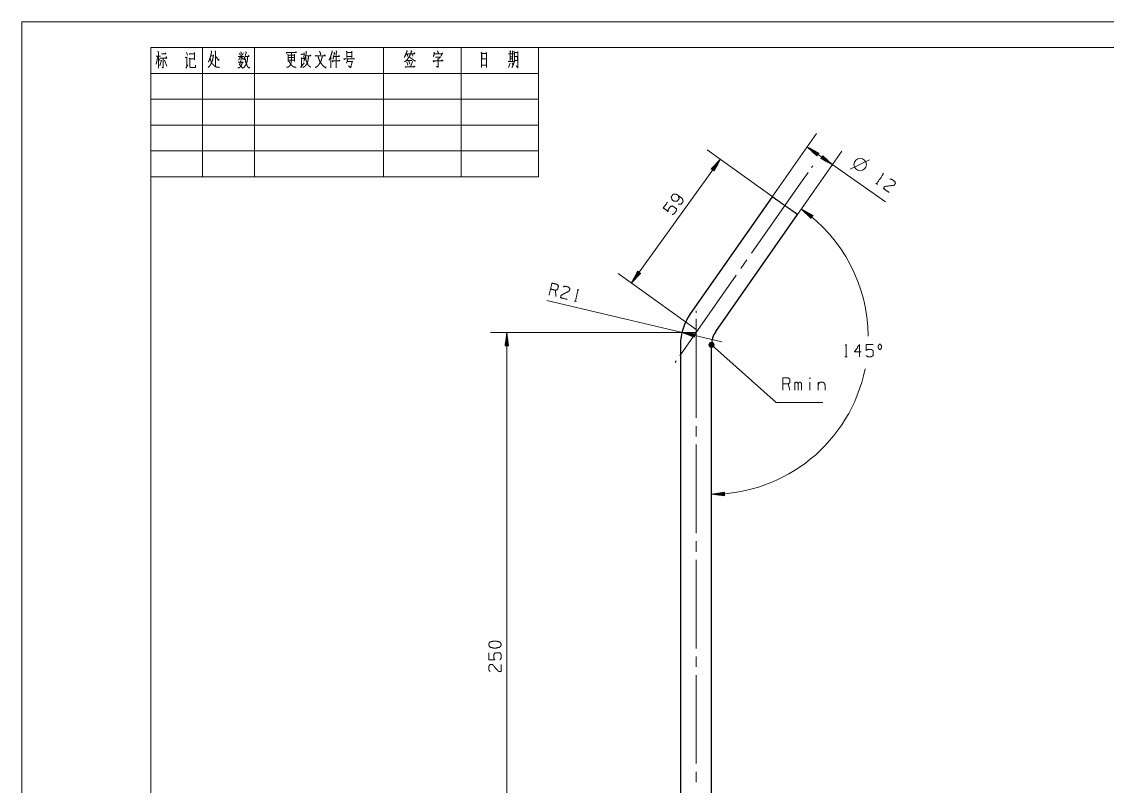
# Paper-space layout 'SHT2' of a CAD drawing. Header units: millimetres. Extents: x 0 to 420, y 0 to 297.
# Drawn here: x 0 to 210, y 149.1 to 297 of the extents above; entities that cross this region are included whole.
import ezdxf

# ---------------------------------------------------------------- set-up
doc = ezdxf.new("R2010")
doc.units = ezdxf.units.MM
doc.layers.add('101', color=7, linetype='Continuous', true_color=0xffffff)

psp = doc.layouts.new('SHT2')

# ---------------------------------------------------------------- linework, layer by layer
at = {"layer": '101', "color": 133, "linetype": 'Continuous', "lineweight": 18}
for p, q in [((0, 297), (0, 0)), ((420, 297), (0, 297)), ((25, 292), (100, 292)), ((25, 292), (100, 292)), ((25, 292), (100, 292)), ((25, 292), (25, 5)), ((415, 292), (25, 292)), ((25, 292), (25, 267)), ((35, 292), (35, 267)), ((45, 292), (45, 267)), ((70, 292), (70, 267)), ((85, 292), (85, 267)), ((100, 292), (100, 267)), ((25, 287), (100, 287)), ((25, 282), (100, 282)), ((25, 277), (100, 277)), ((25, 272), (100, 272)), ((25, 267), (100, 267))]:
    psp.add_line(p, q, dxfattribs=at)
at = {"layer": '101', "color": 72, "linetype": 'Continuous', "lineweight": 18}
for p, q in [((26.32, 290.28), (26.02, 288.79)), ((26.04, 290.36), (26.86, 290.36)), ((26.47, 290.06), (26.77, 289.42)), ((31.88, 291.05), (32.05, 290.52)), ((32.4, 289.97), (32.52, 289.83)), ((36.59, 290.41), (37.05, 290.41)), ((42.28, 290.14), (41.93, 289.59)), ((42.07, 290.91), (42.24, 290.52)), ((42.54, 290.11), (42.85, 289.75)), ((42.89, 290.97), (42.63, 290.52)), ((51.59, 290.52), (52.76, 290.52)), ((51.59, 290.06), (52.74, 290.06)), ((52.78, 290.72), (52.78, 289.28)), ((54.11, 290.08), (54.11, 288.4)), ((54.13, 289.89), (54.57, 289.89)), ((54.63, 290.97), (54.59, 289.72)), ((59.8, 290.25), (59.8, 288.07)), ((62.85, 291.02), (63.86, 291.02)), ((62.85, 290.25), (63.86, 290.25)), ((63.88, 291.27), (63.88, 290)), ((75.46, 290.77), (75.69, 290.33)), ((94.44, 289.81), (94.97, 289.81)), ((94.93, 291.38), (95.07, 291.19)), ((27.04, 289.59), (26.73, 288.43)), ((27.64, 289.56), (28.05, 288.37)), ((31.76, 288.04), (32.13, 288.65)), ((41.89, 289.17), (42.91, 289.17)), ((51.57, 289.56), (52.74, 289.56)), ((63.08, 289.75), (62.85, 288.98)), ((62.9, 289.28), (63.88, 289.28)), ((74.48, 289.23), (74.72, 288.56)), ((74.54, 289.5), (75.5, 289.5)), ((74.87, 289.37), (75.09, 288.81)), ((75.58, 289.28), (75.3, 288.4)), ((94.52, 288.98), (94.17, 288.15)), ((94.87, 289.03), (95.01, 288.59)), ((95.63, 288.45), (95.96, 288.12)), ((160.29, 268.44), (164.02, 270.28)), ((165.21, 265.78), (165.55, 265.53)), ((103.33, 243.8), (103.28, 245.04)), ((106.9, 242.95), (107.31, 242.85)), ((159.26, 232.18), (159.69, 232.18)), ((148.59, 225.7), (148.26, 226.9)), ((149.53, 225.7), (149.53, 227.28)), ((152.48, 227.28), (152.48, 225.7)), ((154.08, 227.28), (154.08, 225.7))]:
    psp.add_line(p, q, dxfattribs=at)
at = {"layer": '101', "color": 22, "linetype": 'Continuous', "lineweight": 18}
for p, q in [((145.19, 263.13), (153.75, 275.37)), ((147.64, 261.41), (132.58, 272.24)), ((150.1, 259.69), (158.67, 271.93)), ((151.93, 272.77), (167.07, 262.17)), ((154.2, 271.59), (151.93, 272.77)), ((151.93, 272.77), (153.82, 271.04)), ((154, 271.29), (152.08, 272.64)), ((154.03, 271.33), (152.1, 272.68)), ((153.97, 271.25), (152.36, 272.37)), ((154.06, 271.37), (152.45, 272.5)), ((153.94, 271.21), (152.65, 272.11)), ((154.09, 271.42), (152.8, 272.32)), ((153.91, 271.17), (152.94, 271.85)), ((154.11, 271.46), (153.14, 272.14)), ((153.88, 271.12), (153.22, 271.58)), ((154.14, 271.5), (153.49, 271.96)), ((153.85, 271.08), (153.51, 271.32)), ((153.82, 271.04), (153.8, 271.06)), ((153.82, 271.04), (153.8, 271.06)), ((153.82, 271.04), (154.2, 271.59)), ((154.17, 271.54), (153.83, 271.78)), ((154.2, 271.58), (154.18, 271.6)), ((154.2, 271.58), (154.18, 271.6)), ((154.96, 271.06), (154.57, 270.51)), ((154.87, 270.93), (155.84, 270.25)), ((154.9, 270.97), (155.56, 270.51)), ((154.93, 271.01), (155.27, 270.77)), ((156.85, 269.33), (154.96, 271.06)), ((154.96, 271.05), (154.98, 271.04)), ((154.96, 271.05), (154.98, 271.04)), ((117.95, 246.45), (135.16, 270.39)), ((135.16, 270.39), (133.4, 268.52)), ((133.45, 268.49), (133.69, 268.83)), ((133.49, 268.46), (133.96, 269.11)), ((133.53, 268.43), (134.22, 269.39)), ((133.57, 268.4), (134.49, 269.68)), ((133.61, 268.37), (134.76, 269.96)), ((133.65, 268.34), (135.02, 270.24)), ((133.7, 268.31), (135.07, 270.22)), ((133.74, 268.28), (134.88, 269.87)), ((133.78, 268.25), (134.7, 269.53)), ((133.82, 268.22), (134.51, 269.19)), ((133.86, 268.19), (134.33, 268.84)), ((133.95, 268.13), (135.16, 270.39)), ((154.57, 270.51), (156.85, 269.33)), ((154.58, 270.51), (154.6, 270.49)), ((154.58, 270.51), (154.6, 270.49)), ((154.61, 270.55), (154.95, 270.32)), ((154.64, 270.6), (155.29, 270.14)), ((154.66, 270.64), (155.64, 269.96)), ((154.69, 270.68), (155.98, 269.78)), ((154.72, 270.72), (156.33, 269.6)), ((154.75, 270.76), (156.67, 269.42)), ((154.78, 270.8), (156.7, 269.46)), ((154.81, 270.85), (156.42, 269.72)), ((154.84, 270.89), (156.13, 269.98)), ((133.4, 268.52), (133.95, 268.13)), ((133.41, 268.52), (133.43, 268.54)), ((133.41, 268.52), (133.43, 268.54)), ((133.9, 268.16), (134.15, 268.5)), ((133.94, 268.13), (133.96, 268.16)), ((133.94, 268.13), (133.96, 268.16)), ((150.1, 259.69), (152.65, 263.34)), ((150.83, 260.74), (152.68, 258.97)), ((153.08, 259.51), (150.83, 260.74)), ((152.87, 259.22), (150.97, 260.6)), ((152.9, 259.26), (151, 260.64)), ((152.93, 259.3), (151.34, 260.46)), ((152.84, 259.18), (151.25, 260.33)), ((152.81, 259.13), (151.54, 260.07)), ((152.96, 259.34), (151.69, 260.27)), ((152.78, 259.09), (151.82, 259.8)), ((152.99, 259.38), (152.03, 260.08)), ((152.75, 259.05), (152.1, 259.53)), ((153.02, 259.42), (152.37, 259.9)), ((152.72, 259.01), (152.38, 259.26)), ((152.69, 258.97), (152.66, 258.99)), ((152.69, 258.97), (152.66, 258.99)), ((152.68, 258.97), (153.08, 259.51)), ((153.05, 259.46), (152.71, 259.71)), ((153.08, 259.5), (153.05, 259.52)), ((153.08, 259.5), (153.05, 259.52)), ((130.44, 237.47), (115.37, 248.3)), ((119.16, 248.7), (117.95, 246.45)), ((117.95, 246.45), (119.7, 248.31)), ((119.41, 248.52), (118.04, 246.62)), ((119.45, 248.49), (118.08, 246.59)), ((119.37, 248.55), (118.23, 246.96)), ((119.49, 248.47), (118.35, 246.87)), ((119.33, 248.58), (118.41, 247.3)), ((119.29, 248.61), (118.59, 247.65)), ((119.54, 248.44), (118.62, 247.16)), ((119.25, 248.64), (118.78, 247.99)), ((119.58, 248.41), (118.88, 247.44)), ((119.21, 248.67), (118.96, 248.33)), ((119.16, 248.7), (119.15, 248.68)), ((119.16, 248.7), (119.15, 248.68)), ((119.62, 248.38), (119.15, 247.72)), ((119.7, 248.31), (119.16, 248.7)), ((119.66, 248.35), (119.42, 248.01)), ((119.7, 248.32), (119.68, 248.29)), ((119.7, 248.32), (119.68, 248.29)), ((135.44, 235.06), (101.6, 243.08)), ((130.44, 236.84), (90.66, 236.84)), ((93.83, 236.84), (93.5, 234.3)), ((93.66, 234.3), (93.66, 235.49)), ((93.71, 234.3), (93.71, 235.87)), ((93.76, 234.3), (93.76, 236.26)), ((93.81, 234.3), (93.81, 236.64)), ((94.17, 234.3), (93.83, 236.84)), ((93.83, 111.84), (93.83, 236.84)), ((93.86, 234.3), (93.86, 236.64)), ((93.91, 234.3), (93.91, 236.26)), ((93.96, 234.3), (93.96, 235.87)), ((94.01, 234.3), (94.01, 235.49)), ((127.72, 236.89), (130.11, 235.98)), ((130.27, 236.63), (127.72, 236.89)), ((130.18, 236.28), (127.9, 236.82)), ((130.2, 236.33), (127.91, 236.87)), ((130.17, 236.23), (128.26, 236.69)), ((130.21, 236.38), (128.3, 236.83)), ((130.16, 236.18), (128.63, 236.55)), ((130.22, 236.43), (128.69, 236.8)), ((130.15, 236.14), (128.99, 236.41)), ((130.23, 236.48), (129.07, 236.76)), ((130.14, 236.09), (129.36, 236.27)), ((130.24, 236.53), (129.46, 236.72)), ((130.13, 236.04), (129.72, 236.13)), ((130.25, 236.58), (129.85, 236.68)), ((130.11, 235.99), (130.08, 235.99)), ((130.11, 235.99), (130.08, 235.99)), ((130.11, 235.98), (130.27, 236.63)), ((130.27, 236.63), (130.24, 236.64)), ((130.27, 236.63), (130.24, 236.64)), ((93.5, 234.3), (93.5, 234.33)), ((93.5, 234.3), (93.5, 234.33)), ((93.5, 234.3), (94.17, 234.3)), ((93.55, 234.3), (93.55, 234.72)), ((93.6, 234.3), (93.6, 235.1)), ((94.06, 234.3), (94.06, 235.1)), ((94.11, 234.3), (94.11, 234.72)), ((94.16, 234.3), (94.16, 234.33)), ((94.16, 234.3), (94.16, 234.33)), ((145.97, 223.34), (133.44, 234.47)), ((147.97, 223.34), (145.97, 223.34)), ((135.97, 205.95), (133.44, 205.56)), ((135.97, 205.84), (135.17, 205.83)), ((135.97, 205.89), (135.55, 205.88)), ((135.97, 205.94), (135.94, 205.94)), ((135.97, 205.94), (135.94, 205.94)), ((135.98, 205.28), (135.97, 205.95)), ((133.44, 205.56), (135.98, 205.28)), ((135.97, 205.64), (133.63, 205.59)), ((135.98, 205.59), (133.63, 205.54)), ((135.97, 205.69), (134.01, 205.65)), ((135.98, 205.54), (134.02, 205.5)), ((135.97, 205.74), (134.4, 205.71)), ((135.98, 205.49), (134.4, 205.45)), ((135.97, 205.79), (134.78, 205.77)), ((135.98, 205.44), (134.79, 205.41)), ((135.98, 205.39), (135.18, 205.37)), ((135.98, 205.33), (135.56, 205.33)), ((135.98, 205.28), (135.95, 205.28)), ((135.98, 205.28), (135.95, 205.28))]:
    psp.add_line(p, q, dxfattribs=at)
at = {"layer": '101', "color": 151, "linetype": 'Continuous', "lineweight": 18}
for p, q in [((153.04, 269.12), (152.8, 268.78)), ((150.98, 266.18), (152.13, 267.82)), ((141.2, 252.22), (150.98, 266.18)), ((139.14, 249.27), (140.29, 250.92)), ((128.45, 234.01), (138.23, 247.97)), ((130.44, 241.07), (130.44, 240.65)), ((130.44, 237.47), (130.44, 239.48)), ((130.44, 237.47), (130.44, 220.35)), ((128.45, 234.01), (127.3, 232.36)), ((126.39, 231.06), (126.63, 231.41)), ((154.97, 223.34), (147.97, 223.34)), ((130.44, 218.76), (130.44, 216.76)), ((130.44, 215.17), (130.44, 198.05)), ((130.44, 196.46), (130.44, 194.45)), ((130.44, 192.87), (130.44, 175.75)), ((130.44, 174.16), (130.44, 172.15)), ((130.44, 170.56), (130.44, 153.44)), ((130.44, 151.86), (130.44, 149.85))]:
    psp.add_line(p, q, dxfattribs=at)
at = {"layer": '101', "color": 72, "linetype": 'Continuous', "lineweight": 25}
for p, q in [((145.19, 263.13), (129.33, 240.5)), ((134.25, 237.05), (150.1, 259.69)), ((127.44, 234.47), (127.44, 139.32)), ((133.44, 139.32), (133.44, 234.47))]:
    psp.add_line(p, q, dxfattribs=at)
at = {"layer": '101', "color": 72, "linetype": 'Continuous', "lineweight": 18}
psp.add_circle((162.19, 269.35), 1.2, dxfattribs=at)
at = {"layer": '101', "color": 22, "linetype": 'Continuous', "lineweight": 18}
for radius in [0.508, 0.457, 0.406, 0.356, 0.305, 0.254, 0.203, 0.152, 0.102, 0.0508]:
    psp.add_circle((133.44, 234.47), radius, dxfattribs=at)
for centre, radius, start, end in [((133.44, 235.89), 30.33, 0.5198, 55), ((137.94, 234.47), 10.5, 180, 183.4931), ((133.44, 235.89), 30.33, 270, 348.4463)]:
    psp.add_arc(centre, radius, start, end, dxfattribs=at)
at = {"layer": '101', "color": 72, "linetype": 'Continuous', "lineweight": 25}
for radius in [10.5, 4.5]:
    psp.add_arc((137.94, 234.47), radius, 145, 180, dxfattribs=at)
at = {"layer": '101', "color": 72, "linetype": 'Continuous', "lineweight": 18}
for points, knots in [([(26.32, 291.3), (26.45, 291.13), (26.45, 288.01)], [0, 0, 0.064395, 1, 1]), ([(26.79, 289.97), (28.05, 289.97), (27.98, 290.19), (27.88, 290)], [0, 0, 0.737848, 0.874086, 1, 1]), ([(27.02, 290.8), (27.86, 290.8), (27.8, 290.97), (27.74, 290.86)], [0, 0, 0.736242, 0.890352, 1, 1]), ([(27.37, 289.97), (27.37, 288.07), (27.16, 288.18)], [0, 0, 0.887512, 1, 1]), ([(31.62, 290.06), (31.95, 290.06), (31.95, 290.22), (31.95, 288.29)], [0, 0, 0.136551, 0.204715, 1, 1]), ([(32.6, 290.8), (32.5, 290.72), (32.42, 290.8), (33.4, 290.8), (33.4, 291.05), (33.4, 289.59), (33.4, 289.83), (32.52, 289.83), (32.52, 288.32), (32.54, 288.21), (32.7, 288.15), (33.61, 288.15), (33.61, 288.56)], [0, 0, 0.017818, 0.033663, 0.169512, 0.204099, 0.407777, 0.442363, 0.564628, 0.775993, 0.791603, 0.814658, 0.942357, 1, 1]), ([(37.09, 290.61), (36.98, 289.81), (36.9, 289.56), (36.86, 289.37), (36.74, 289.17), (36.64, 288.95), (36.59, 288.79), (36.45, 288.56), (36.33, 288.4), (36.08, 288.15)], [0, 0, 0.296649, 0.392142, 0.464421, 0.54727, 0.635798, 0.700208, 0.795425, 0.869798, 1, 1]), ([(36.64, 291.38), (36.74, 291.13), (36.64, 290.77), (36.6, 290.58), (36.53, 290.33), (36.45, 290.06), (36.37, 289.81), (36.31, 289.59), (36.21, 289.42), (36.1, 289.23)], [0, 0, 0.116542, 0.278919, 0.364996, 0.4787, 0.603953, 0.717657, 0.817413, 0.901352, 1, 1]), ([(36.45, 289.89), (36.53, 289.7), (36.59, 289.48), (36.62, 289.28), (36.82, 288.9), (36.92, 288.79), (37.19, 288.51), (37.35, 288.37), (37.54, 288.26), (37.81, 288.18), (38.07, 288.18), (38.26, 288.15)], [0, 0, 0.075187, 0.157618, 0.228746, 0.384949, 0.438116, 0.578248, 0.653438, 0.734338, 0.837347, 0.928886, 1, 1]), ([(37.42, 291.35), (37.5, 291.16), (37.5, 288.37)], [0, 0, 0.069547, 1, 1]), ([(37.46, 290.39), (38.11, 289.5), (38.11, 289.75)], [0, 0, 0.814823, 1, 1]), ([(42.34, 291.13), (42.52, 291.05), (42.44, 291.1), (42.44, 289.56), (42.44, 290.28), (41.89, 290.28), (42.98, 290.28)], [0, 0, 0.046317, 0.06912, 0.437817, 0.608997, 0.739332, 1, 1]), ([(43.67, 290.14), (43.67, 289.81), (43.63, 289.45), (43.53, 289.06), (43.37, 288.68), (43.2, 288.4), (43, 288.15), (42.73, 287.99)], [0, 0, 0.134091, 0.280227, 0.441582, 0.610312, 0.742762, 0.870654, 1, 1]), ([(43.32, 291.16), (43.49, 290.97), (43.43, 291.02), (42.98, 289.61)], [0, 0, 0.14354, 0.187778, 1, 1]), ([(43.2, 289.89), (43.26, 289.61), (43.32, 289.28), (43.43, 288.9), (43.59, 288.51), (43.76, 288.21), (44.02, 288.01), (44.08, 288.21)], [0, 0, 0.122112, 0.267685, 0.442432, 0.622802, 0.774609, 0.912622, 1, 1]), ([(43.28, 290.25), (43.94, 290.25), (43.9, 290.47), (43.82, 290.33)], [0, 0, 0.634142, 0.848463, 1, 1]), ([(51.32, 291.02), (51.28, 290.88), (51.16, 291.05), (53.13, 291.05), (53.03, 291.19), (52.96, 291.05)], [0, 0, 0.054227, 0.130913, 0.876146, 0.940051, 1, 1]), ([(52.19, 291.05), (52.19, 289.5), (52.14, 289.31), (52.12, 289.09), (52.04, 288.81), (51.94, 288.59), (51.82, 288.43), (51.65, 288.29), (51.47, 288.21), (51.2, 288.18)], [0, 0, 0.455627, 0.515139, 0.580483, 0.665034, 0.736196, 0.795979, 0.861821, 0.919057, 1, 1]), ([(51.45, 290.72), (51.57, 290.52), (51.57, 289.31)], [0, 0, 0.156838, 1, 1]), ([(54.18, 290.75), (54.09, 290.63), (54.01, 290.75), (54.59, 290.75)], [0, 0, 0.169753, 0.325531, 1, 1]), ([(55.49, 290.36), (55.47, 290.08), (55.43, 289.81), (55.39, 289.5), (55.32, 289.23), (55.22, 288.98), (55.1, 288.79), (54.96, 288.56), (54.83, 288.43), (54.65, 288.29), (54.38, 288.15)], [0, 0, 0.105429, 0.211642, 0.328283, 0.437574, 0.539265, 0.625349, 0.724283, 0.798269, 0.883376, 1, 1]), ([(55, 291.27), (55.06, 291.16), (54.95, 290.41), (54.79, 289.86), (54.73, 289.67), (54.57, 289.37)], [0, 0, 0.062599, 0.440484, 0.727857, 0.82899, 1, 1]), ([(54.93, 290.11), (54.96, 289.86), (55.02, 289.61), (55.06, 289.34), (55.18, 289.12), (55.28, 288.92), (55.37, 288.7), (55.51, 288.51), (55.71, 288.32), (55.96, 288.18)], [0, 0, 0.109652, 0.220942, 0.342496, 0.451484, 0.545872, 0.651142, 0.754319, 0.874069, 1, 1]), ([(55, 290.39), (55.94, 290.39), (55.82, 290.52), (55.67, 290.36)], [0, 0, 0.696273, 0.830814, 1, 1]), ([(56.95, 290.47), (56.84, 290.33), (56.78, 290.39), (58.75, 290.39), (58.61, 290.61), (58.48, 290.41)], [0, 0, 0.066326, 0.095813, 0.818129, 0.913286, 1, 1]), ([(58.16, 290.41), (58.07, 289.89), (57.87, 289.34), (57.52, 288.76), (57.21, 288.37), (56.76, 288.12)], [0, 0, 0.190074, 0.398695, 0.640193, 0.817215, 1, 1]), ([(57.33, 290.28), (57.42, 289.97), (57.66, 289.31), (58.03, 288.79), (58.44, 288.32), (58.81, 288.15), (58.89, 288.26), (58.75, 288.04)], [0, 0, 0.103281, 0.330835, 0.53884, 0.740604, 0.872117, 0.915908, 1, 1]), ([(57.62, 291.3), (57.85, 290.75), (57.87, 290.88), (57.77, 290.61)], [0, 0, 0.581161, 0.71626, 1, 1]), ([(60.02, 291.38), (60.06, 291.19), (59.78, 290.33), (59.69, 290), (59.57, 289.81), (59.43, 289.56)], [0, 0, 0.101086, 0.561693, 0.738764, 0.854612, 1, 1]), ([(60.43, 291.1), (60.56, 290.8), (60.49, 290.91), (60.21, 289.75)], [0, 0, 0.200656, 0.282151, 1, 1]), ([(60.35, 290.28), (61.44, 290.28), (61.36, 290.47), (61.27, 290.28)], [0, 0, 0.720062, 0.857374, 1, 1]), ([(60.78, 291.38), (60.93, 291.19), (60.86, 291.27), (60.86, 288.07)], [0, 0, 0.069698, 0.101629, 1, 1]), ([(62.48, 289.75), (62.42, 289.67), (62.3, 289.81), (64.35, 289.81), (64.23, 289.89), (64.09, 289.75)], [0, 0, 0.037997, 0.105812, 0.873519, 0.927247, 1, 1]), ([(62.77, 291.3), (62.87, 291.19), (62.87, 290.06)], [0, 0, 0.115202, 1, 1]), ([(75.32, 291.41), (75.48, 291.24), (75.42, 291.27), (75.03, 290.39), (74.86, 290.06), (74.66, 289.81), (74.45, 289.5), (74.02, 289.23)], [0, 0, 0.080393, 0.103256, 0.444357, 0.576781, 0.688366, 0.819714, 1, 1]), ([(74.47, 291.44), (74.6, 291.24), (74.56, 291.3), (74.04, 290.08), (74.35, 290.8), (75.03, 290.8), (74.48, 290.8), (74.68, 290.33)], [0, 0, 0.057039, 0.073334, 0.392465, 0.581128, 0.745775, 0.877493, 1, 1]), ([(74.95, 290.22), (75.21, 290), (75.46, 289.83), (75.66, 289.7), (75.93, 289.48), (76.18, 289.45), (75.97, 289.34)], [0, 0, 0.194843, 0.370351, 0.508818, 0.712324, 0.860161, 1, 1]), ([(75.27, 290.8), (76.05, 290.8), (75.95, 290.99), (75.85, 290.86)], [0, 0, 0.669431, 0.855053, 1, 1]), ([(79.73, 291.1), (79.89, 290.8), (79.85, 290.91), (79.62, 290.25)], [0, 0, 0.294022, 0.394876, 1, 1]), ([(79.83, 290.77), (81.31, 290.77), (81.41, 290.99), (81.12, 290.36)], [0, 0, 0.61195, 0.711553, 1, 1]), ([(80.04, 290.14), (80.94, 290.14), (81.02, 290.22), (80.57, 289.72), (80.43, 289.83), (80.53, 289.72), (80.53, 288.18), (80.24, 288.37)], [0, 0, 0.230146, 0.259322, 0.430982, 0.476013, 0.513789, 0.910079, 1, 1]), ([(80.43, 291.35), (80.59, 290.97), (80.65, 291.02), (80.59, 290.88)], [0, 0, 0.644002, 0.768353, 1, 1]), ([(88.86, 291.13), (88.96, 290.91), (88.96, 288.12), (88.96, 288.56), (89.9, 288.56), (89.9, 288.15), (89.9, 291.05), (89.9, 290.88), (88.98, 290.88), (88.98, 289.81), (89.92, 289.81)], [0, 0, 0.022321, 0.280075, 0.320908, 0.407513, 0.445793, 0.713754, 0.729065, 0.813866, 0.913395, 1, 1]), ([(94.44, 291.38), (94.6, 291.19), (94.5, 291.3), (94.5, 289.28), (94.13, 289.28), (95.26, 289.28), (94.97, 289.28), (94.97, 291.3), (94.97, 290.77), (94.15, 290.77), (95.2, 290.77), (94.97, 290.77), (94.97, 290.22), (94.46, 290.22)], [0, 0, 0.02506, 0.039925, 0.2432, 0.280605, 0.394789, 0.42432, 0.627595, 0.680501, 0.763187, 0.869497, 0.893121, 0.948813, 1, 1]), ([(95.28, 291.24), (95.34, 291.05), (95.34, 289.48), (95.26, 289.12), (95.09, 288.7), (94.97, 288.37), (94.81, 288.12)], [0, 0, 0.062373, 0.548429, 0.661877, 0.800822, 0.909356, 1, 1]), ([(95.34, 291.02), (95.96, 291.02), (95.96, 291.19), (95.96, 288.04), (95.96, 290.25), (95.38, 290.25), (95.93, 290.25), (95.93, 289.48), (95.38, 289.48)], [0, 0, 0.072647, 0.091913, 0.457971, 0.714854, 0.782961, 0.846526, 0.936435, 1, 1]), ([(42.71, 289.09), (42.55, 288.76), (42.46, 288.51), (42.28, 288.26), (42.11, 288.12), (41.81, 288.07)], [0, 0, 0.251045, 0.43403, 0.642618, 0.79577, 1, 1]), ([(42.38, 289.45), (42.14, 288.68), (42.73, 288.04)], [0, 0, 0.483236, 1, 1]), ([(51.73, 289.34), (51.82, 289.12), (51.94, 288.92), (52.08, 288.76), (52.18, 288.59), (52.27, 288.45), (52.45, 288.37), (52.64, 288.26), (52.86, 288.21), (53.11, 288.15)], [0, 0, 0.124255, 0.240538, 0.351028, 0.449966, 0.536957, 0.636899, 0.752293, 0.866372, 1, 1]), ([(54.15, 288.4), (54.03, 288.15), (53.95, 288.18), (54.65, 289.03)], [0, 0, 0.187518, 0.244053, 1, 1]), ([(60.21, 289.42), (60.17, 289.23), (60.08, 289.42), (61.54, 289.42), (61.44, 289.59), (61.4, 289.45)], [0, 0, 0.089074, 0.186887, 0.848307, 0.935178, 1, 1]), ([(63.98, 289.37), (63.61, 288.07), (63.24, 288.45)], [0, 0, 0.715862, 1, 1]), ([(74.39, 288.29), (74.23, 288.15), (74.17, 288.29), (76.03, 288.29), (75.93, 288.45), (75.79, 288.26)], [0, 0, 0.0789, 0.135662, 0.837627, 0.910407, 1, 1]), ([(79.85, 289.45), (79.69, 289.23), (79.58, 289.42), (81.51, 289.42), (81.33, 289.56), (81.23, 289.45)], [0, 0, 0.096612, 0.177324, 0.867555, 0.947358, 1, 1]), ([(166.51, 267.52), (166.74, 267.6), (165.38, 265.65)], [0, 0, 0.093491, 1, 1]), ([(167.93, 266.5), (168.32, 266.5), (168.88, 266.1), (169.03, 265.73), (168.76, 265.34), (166.95, 265.13), (166.69, 264.73), (167.79, 263.96)], [0, 0, 0.069691, 0.192976, 0.265275, 0.350226, 0.674739, 0.759751, 1, 1]), ([(126.99, 261.71), (127.56, 261.69), (127.96, 262.25), (127.77, 262.8), (126.62, 263.63), (126.04, 263.64), (125.63, 263.08), (125.83, 262.54), (126.21, 262.25), (126.79, 262.25), (127.19, 262.8), (127, 263.35)], [0, 0, 0.076857, 0.169524, 0.247729, 0.439296, 0.5175, 0.610167, 0.687023, 0.750924, 0.829128, 0.921797, 1, 1]), ([(125.85, 259.7), (126.23, 259.84), (126.63, 260.4), (126.65, 260.81), (125.88, 261.36), (125.48, 261.23), (125.08, 260.67), (125.06, 260.27), (124.11, 260.96), (124.9, 262.06)], [0, 0, 0.062228, 0.168344, 0.230571, 0.376814, 0.441264, 0.547377, 0.609607, 0.790489, 1, 1]), ([(102.02, 244.11), (102.57, 246.42), (103.55, 246.18), (103.83, 245.89), (103.66, 245.18), (103.28, 245.04), (102.3, 245.27)], [0, 0, 0.400949, 0.571033, 0.639276, 0.761672, 0.829915, 1, 1]), ([(104.73, 245.67), (105.09, 245.82), (105.77, 245.66), (106.04, 245.36), (105.93, 244.9), (104.33, 244.05), (104.24, 243.58), (105.54, 243.27)], [0, 0, 0.069693, 0.192978, 0.265275, 0.350227, 0.674742, 0.759753, 1, 1]), ([(107.47, 245.05), (107.65, 245.21), (107.11, 242.9)], [0, 0, 0.093492, 1, 1]), ([(159.33, 234.35), (159.47, 234.55), (159.47, 232.18)], [0, 0, 0.093486, 1, 1]), ([(162.42, 233.13), (161.08, 233.13), (162.09, 234.55), (162.09, 232.18)], [0, 0, 0.24587, 0.565295, 1, 1]), ([(163.34, 232.4), (163.67, 232.18), (164.36, 232.18), (164.7, 232.4), (164.7, 233.35), (164.36, 233.6), (163.67, 233.6), (163.34, 233.38), (163.34, 234.55), (164.7, 234.55)], [0, 0, 0.062228, 0.168344, 0.230572, 0.376816, 0.441265, 0.54738, 0.609608, 0.79049, 1, 1]), ([(165.9, 233.6), (166.13, 233.6), (166.34, 233.93), (166.34, 234.25), (166.13, 234.58), (165.9, 234.58), (165.67, 234.25), (165.67, 233.93), (165.9, 233.6)], [0, 0, 0.08568, 0.230393, 0.351582, 0.496296, 0.581975, 0.730393, 0.851582, 1, 1]), ([(147.25, 225.7), (147.25, 228.08), (148.26, 228.08), (148.59, 227.85), (148.59, 227.13), (148.26, 226.9), (147.25, 226.9)], [0, 0, 0.400952, 0.571034, 0.639279, 0.761674, 0.829917, 1, 1]), ([(149.53, 226.8), (149.58, 227.08), (149.76, 227.25), (149.95, 227.25), (150.13, 227.08), (150.2, 226.8), (150.2, 225.7)], [0, 0, 0.118879, 0.224456, 0.306984, 0.412558, 0.533084, 1, 1]), ([(150.2, 226.8), (150.25, 227.08), (150.43, 227.25), (150.64, 227.25), (150.8, 227.08), (150.87, 226.8), (150.87, 225.7)], [0, 0, 0.118605, 0.223939, 0.313761, 0.413912, 0.53416, 1, 1]), ([(152.48, 227.93), (152.51, 228.03), (152.48, 228.1), (152.44, 228.03), (152.48, 227.93)], [0, 0, 0.280642, 0.5, 0.719358, 1, 1]), ([(154.08, 226.68), (154.19, 226.98), (154.38, 227.2), (154.63, 227.28), (154.86, 227.28), (155.11, 227.2), (155.3, 226.98), (155.41, 226.68), (155.41, 225.7)], [0, 0, 0.107755, 0.208454, 0.296012, 0.373824, 0.461382, 0.562081, 0.669835, 1, 1]), ([(92.74, 176.64), (92.49, 176.98), (91.79, 177.15), (91.32, 177.15), (90.59, 176.98), (90.37, 176.64), (90.37, 176.31), (90.59, 175.97), (91.32, 175.79), (91.79, 175.81), (92.49, 175.97), (92.74, 176.31), (92.74, 176.64)], [0, 0, 0.067527, 0.183972, 0.260586, 0.380945, 0.446144, 0.500307, 0.565506, 0.685864, 0.762531, 0.87831, 0.945837, 1, 1]), ([(92.52, 173.52), (92.74, 173.85), (92.74, 174.54), (92.52, 174.88), (91.57, 174.88), (91.32, 174.54), (91.32, 173.85), (91.54, 173.52), (90.37, 173.52), (90.37, 174.88)], [0, 0, 0.062229, 0.168343, 0.230571, 0.376815, 0.441265, 0.547379, 0.609609, 0.790489, 1, 1]), ([(90.59, 171.26), (90.37, 171.58), (90.37, 172.27), (90.59, 172.6), (91.07, 172.6), (92.27, 171.24), (92.74, 171.26), (92.74, 172.6)], [0, 0, 0.069691, 0.192977, 0.265273, 0.350226, 0.674741, 0.759753, 1, 1])]:
    psp.add_open_spline(points, degree=1, knots=knots, dxfattribs=at)
at = {"layer": '101', "color": 72, "linetype": 'Continuous', "lineweight": 25}
psp.add_open_spline([(150.1, 259.69), (149.77, 259.92), (148.87, 260.55), (147.64, 261.41), (146.41, 262.27), (145.51, 262.9), (145.19, 263.13)], degree=1, knots=[0, 0, 0.066988, 0.250001, 0.5, 0.749999, 0.933012, 1, 1], dxfattribs=at)

doc.saveas('drawing.dxf')
